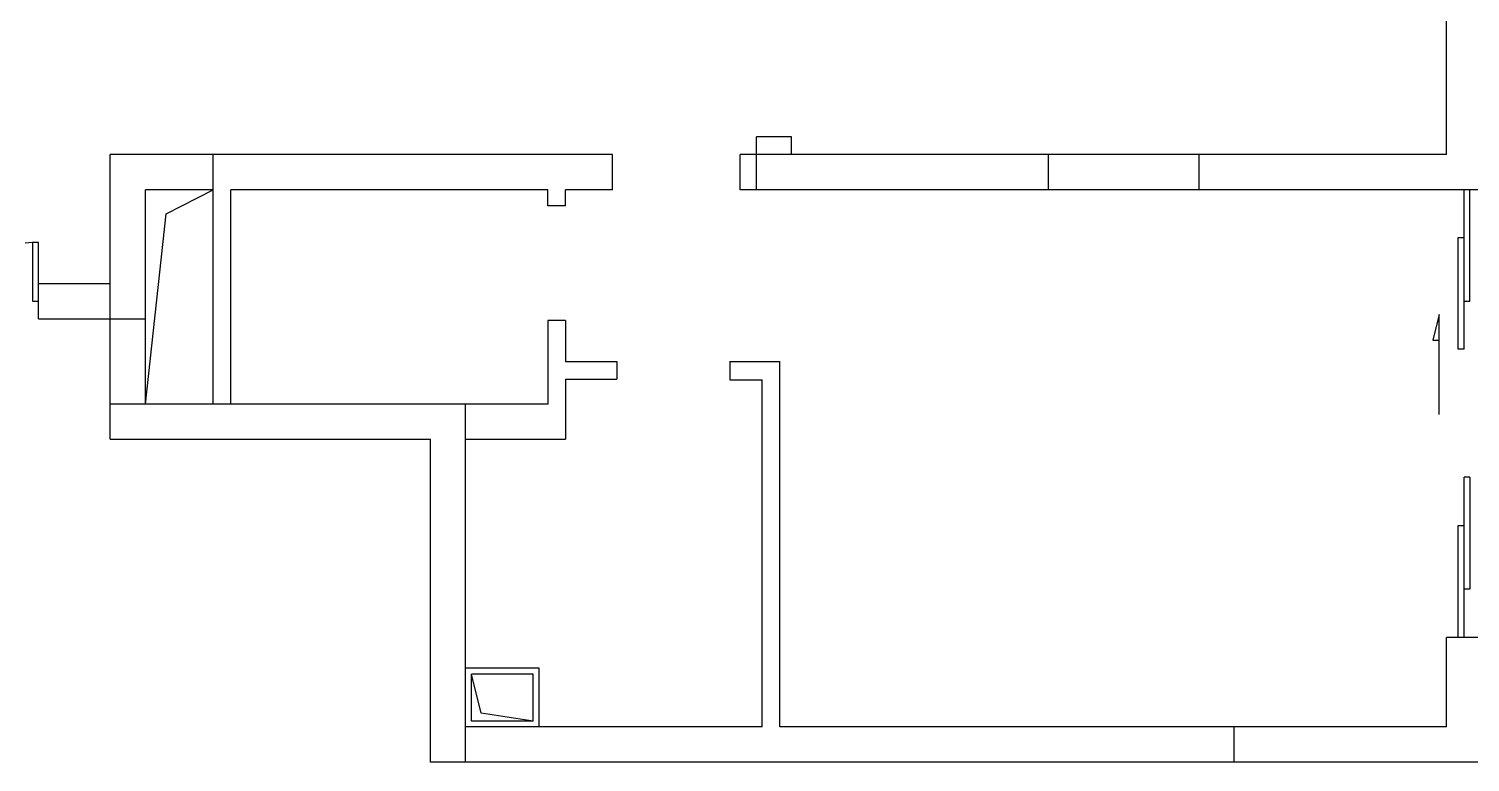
# Model space of a CAD drawing. Header units: centimetres. Extents: x 1966 to 8787, y 7398 to 12383.
# Drawn here: x 3425 to 4407, y 10942 to 11442 of the extents above; entities that cross this region are included whole.
import ezdxf

# ---------------------------------------------------------------- set-up
doc = ezdxf.new("R2010")
doc.units = ezdxf.units.CM

msp = doc.modelspace()

# ---------------------------------------------------------------- linework, layer by layer
for p, q in [((4390.97, 11356.49), (4390.97, 11537.49)), ((3944.97, 11368.49), (3920.97, 11368.49)), ((3920.97, 11356.49), (3920.97, 11368.49)), ((3944.97, 11356.49), (3944.97, 11368.49)), ((3550.97, 11356.49), (3480.97, 11356.49)), ((3480.97, 11332.49), (3480.97, 11356.49)), ((3550.97, 11332.49), (3550.97, 11356.49)), ((3822.97, 11356.49), (3550.97, 11356.49)), ((3822.97, 11332.49), (3822.97, 11356.49)), ((3920.97, 11356.49), (3909.97, 11356.49)), ((3909.97, 11332.49), (3909.97, 11356.49)), ((3920.97, 11332.49), (3920.97, 11356.49)), ((3944.97, 11356.49), (3920.97, 11356.49)), ((4014.97, 11356.49), (3944.97, 11356.49)), ((4119.82, 11356.49), (4014.97, 11356.49)), ((4119.82, 11356.49), (4119.82, 11332.49)), ((4222.42, 11356.49), (4119.82, 11356.49)), ((4222.42, 11356.49), (4222.42, 11332.49)), ((4390.97, 11356.49), (4222.42, 11356.49)), ((3480.97, 11268.49), (3480.97, 11332.49)), ((3550.97, 11332.49), (3504.97, 11332.49)), ((3504.97, 11244.49), (3504.97, 11332.49)), ((3519.07, 11315.95), (3550.97, 11332.49)), ((3550.97, 11186.49), (3550.97, 11332.49)), ((3562.97, 11186.49), (3562.97, 11332.49)), ((3778.97, 11332.49), (3562.97, 11332.49)), ((3778.97, 11321.49), (3778.97, 11332.49)), ((3790.97, 11321.49), (3790.97, 11332.49)), ((3822.97, 11332.49), (3790.97, 11332.49)), ((3920.97, 11332.49), (3909.97, 11332.49)), ((4119.82, 11332.49), (3920.97, 11332.49)), ((4222.42, 11332.49), (4119.82, 11332.49)), ((4402.97, 11332.49), (4222.42, 11332.49)), ((4406.97, 11332.49), (4402.97, 11332.49)), ((4402.97, 11300.02), (4402.97, 11332.49)), ((4414.97, 11332.49), (4406.97, 11332.49)), ((4406.97, 11256.24), (4406.97, 11332.49)), ((3790.97, 11321.49), (3778.97, 11321.49)), ((3504.97, 11186.49), (3519.07, 11315.95)), ((4398.97, 11223.77), (4398.97, 11300.02)), ((4398.97, 11300.02), (4402.97, 11300.02)), ((4402.97, 11256.24), (4402.97, 11300.02)), ((3427.97, 11296.49), (3423, 11295.97)), ((3427.97, 11296.49), (3427.97, 11256.49)), ((3431.97, 11296.49), (3427.97, 11296.49)), ((3431.97, 11268.49), (3431.97, 11296.49)), ((3431.97, 11268.49), (3480.97, 11268.49)), ((3431.97, 11256.49), (3431.97, 11268.49)), ((3480.97, 11244.49), (3480.97, 11268.49)), ((3427.97, 11256.49), (3431.97, 11256.49)), ((3431.97, 11244.49), (3431.97, 11256.49)), ((4406.97, 11256.24), (4402.97, 11256.24)), ((4402.97, 11223.77), (4402.97, 11256.24)), ((3431.97, 11244.49), (3480.97, 11244.49)), ((3480.97, 11244.49), (3504.97, 11244.49)), ((3480.97, 11186.49), (3480.97, 11244.49)), ((3504.97, 11186.49), (3504.97, 11244.49)), ((3778.97, 11243.49), (3778.97, 11186.49)), ((3790.97, 11243.49), (3778.97, 11243.49)), ((3790.97, 11243.49), (3790.97, 11215.49)), ((4386.01, 11247.36), (4381.68, 11230.02)), ((4386.01, 11230.02), (4386.01, 11247.36)), ((4381.68, 11230.02), (4386.01, 11230.02)), ((4386.01, 11179.34), (4386.01, 11230.02)), ((4402.97, 11223.77), (4398.97, 11223.77)), ((3790.97, 11215.49), (3825.97, 11215.49)), ((3825.97, 11215.49), (3825.97, 11203.49)), ((3902.98, 11215.49), (3936.97, 11215.49)), ((3902.98, 11215.49), (3902.98, 11202.99)), ((3936.97, 10966.49), (3936.97, 11215.49)), ((3790.97, 11203.49), (3790.97, 11162.49)), ((3790.97, 11203.49), (3825.97, 11203.49)), ((3902.98, 11202.99), (3924.97, 11202.99)), ((3924.97, 10966.49), (3924.97, 11202.99)), ((3480.97, 11162.49), (3480.97, 11186.49)), ((3504.97, 11186.49), (3480.97, 11186.49)), ((3550.97, 11186.49), (3504.97, 11186.49)), ((3562.97, 11186.49), (3550.97, 11186.49)), ((3722.97, 11186.49), (3562.97, 11186.49)), ((3778.97, 11186.49), (3722.97, 11186.49)), ((3722.97, 11162.49), (3722.97, 11186.49)), ((3480.97, 11162.49), (3698.97, 11162.49)), ((3698.97, 10942.49), (3698.97, 11162.49)), ((3722.97, 11162.49), (3790.97, 11162.49)), ((3722.97, 11006.49), (3722.97, 11162.49)), ((4406.97, 11136.6), (4402.97, 11136.6)), ((4402.97, 11103.74), (4402.97, 11136.6)), ((4406.97, 11136.6), (4406.97, 11060.35)), ((4398.97, 11027.49), (4398.97, 11103.74)), ((4398.97, 11103.74), (4402.97, 11103.74)), ((4402.97, 11060.35), (4402.97, 11103.74)), ((4402.97, 11027.49), (4402.97, 11060.35)), ((4406.97, 11060.35), (4402.97, 11060.35)), ((4390.97, 10966.49), (4390.97, 11027.49)), ((4398.97, 11027.49), (4390.97, 11027.49)), ((4402.97, 11027.49), (4398.97, 11027.49)), ((4414.97, 11027.49), (4402.97, 11027.49)), ((3772.97, 11006.49), (3722.97, 11006.49)), ((3722.97, 10966.49), (3722.97, 11006.49)), ((3772.97, 10966.49), (3772.97, 11006.49)), ((3733.47, 10975.99), (3726.97, 11002.49)), ((3768.97, 11002.49), (3726.97, 11002.49)), ((3726.97, 10970.49), (3726.97, 11002.49)), ((3768.97, 10970.49), (3768.97, 11002.49)), ((3768.97, 10970.49), (3733.47, 10975.99)), ((3722.97, 10942.49), (3722.97, 10966.49)), ((3772.97, 10966.49), (3722.97, 10966.49)), ((3768.97, 10970.49), (3726.97, 10970.49)), ((3924.97, 10966.49), (3772.97, 10966.49)), ((4246.27, 10966.49), (3936.97, 10966.49)), ((4246.27, 10966.49), (4246.27, 10942.49)), ((4390.97, 10966.49), (4246.27, 10966.49)), ((3722.97, 10942.49), (3698.97, 10942.49)), ((4246.27, 10942.49), (3722.97, 10942.49)), ((4414.97, 10942.49), (4246.27, 10942.49))]:
    msp.add_line(p, q)

doc.saveas('drawing.dxf')
